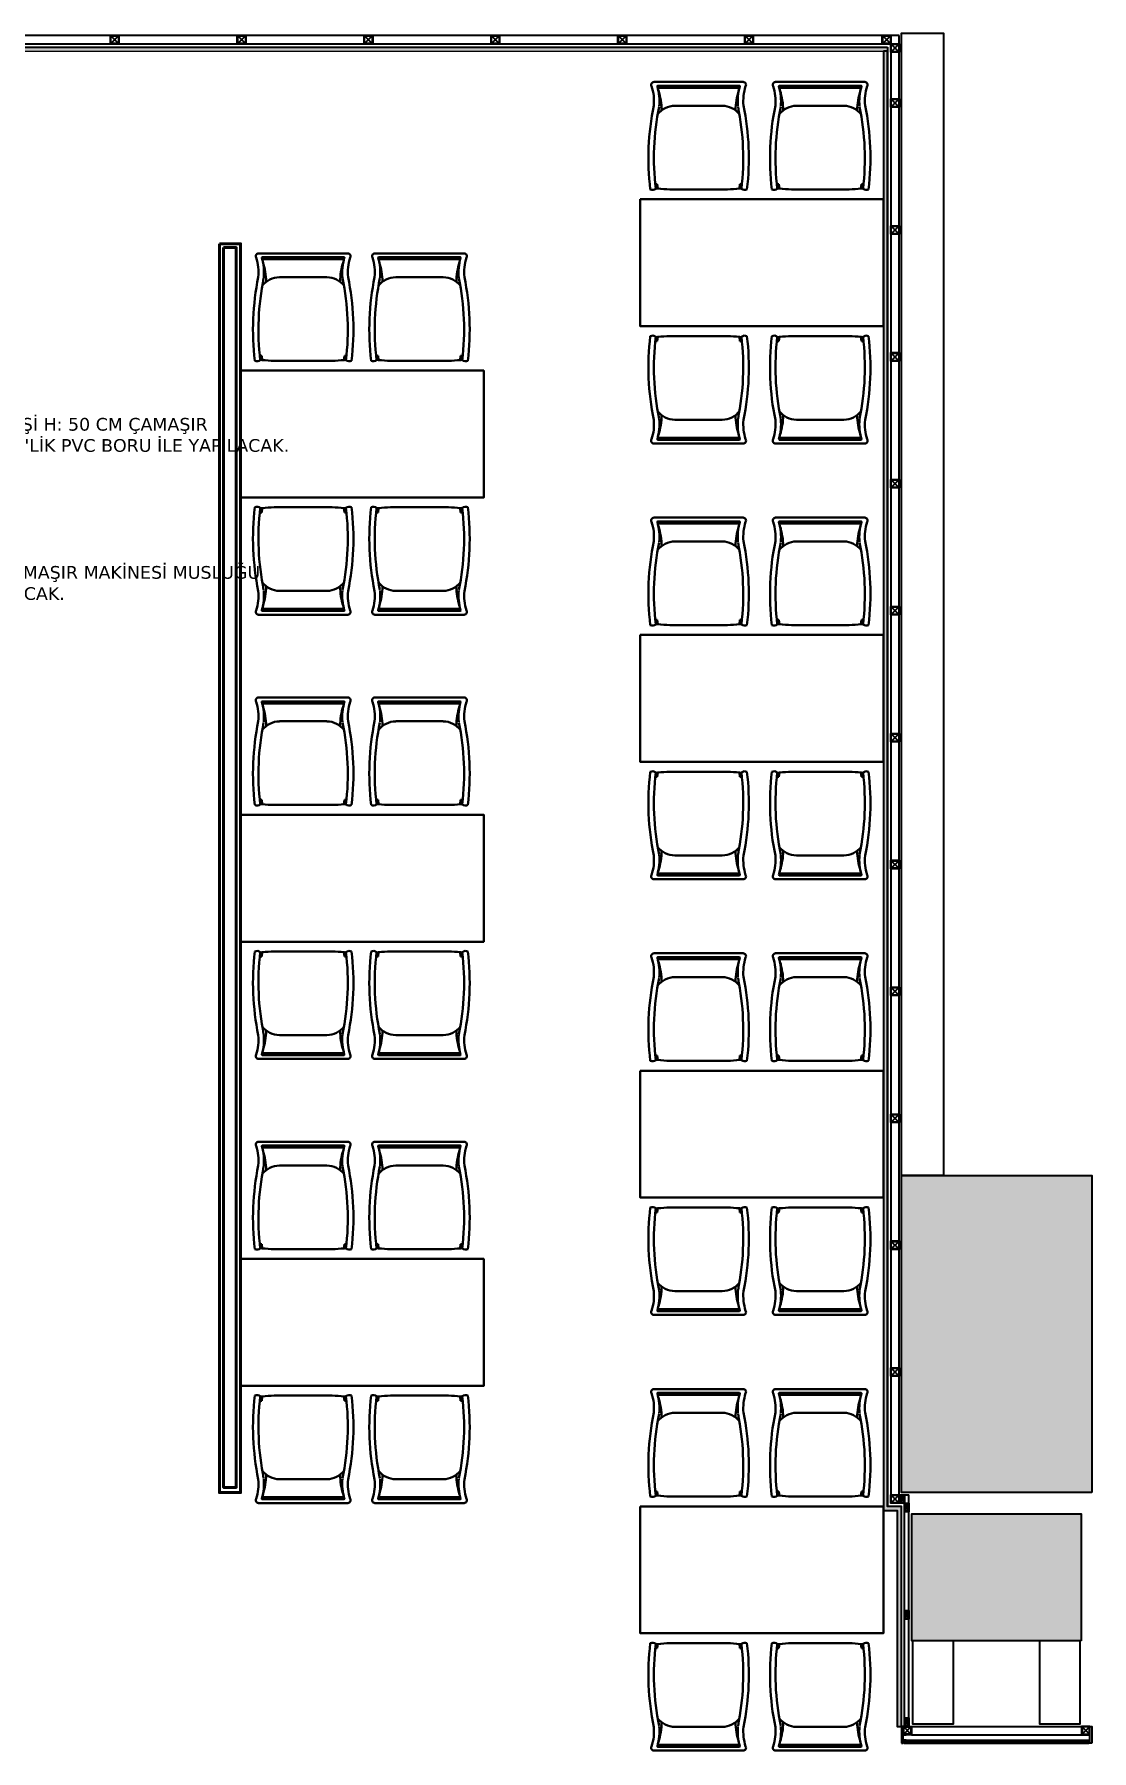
# Model space of a CAD drawing. Header units: millimetres. Extents: x 226371 to 229337, y -157032 to -153287.
# Drawn here: x 228650 to 229150, y -154886 to -154074 of the extents above; entities that cross this region are included whole.
import ezdxf

# ---------------------------------------------------------------- set-up
doc = ezdxf.new("R2010")
doc.units = ezdxf.units.MM
for name, color, linetype in [('Alçıpan Duvar', 1, 'Continuous'), ('ceco.net 148', 7, 'Continuous'), ('Duvar Beton Görünümlü', 149, 'Continuous'), ('PROFİL', 252, 'Continuous'), ('XREF-interior-00$0$ASOS-CLADDING-SHOPFRONT', 5, 'Continuous'), ('XREF-interior-00$0$ASOS-ELEV-HEVY', 4, 'Continuous'), ('XREF-interior-00$0$ASOS-ELEV-MEDI', 6, 'Continuous'), ('XREF-interior-00$0$ASOS-WALL-FULL', 4, 'Continuous'), ('XREF-structure-00$0$ASOS-HATCH', 8, 'Continuous'), ('XREF-structure-00$0$ASOS-STRC-CNCRT', 2, 'Continuous')]:
    doc.layers.add(name, color=color, linetype=linetype)
for name, color, linetype, lineweight in [('Duvar Taş Kaplama', 23, 'Continuous', 13), ('s.Kesit', 167, 'Continuous', 40), ('s.Tefriş', 27, 'Continuous', 30)]:
    doc.layers.add(name, color=color, linetype=linetype, lineweight=lineweight)
doc.styles.get("Standard").update_dxf_attribs({"font": 'arial.ttf'})

# ---------------------------------------------------------------- blocks, each defined once
blk = doc.blocks.new('rtherterhr')
at = {"layer": 's.Tefriş'}
for p, q in [((-184.2, -678.3), (-193.7, -678.3)), ((-184.2, -678.3), (-193.3, -674)), ((-182.4, -658.9), (-184.2, -678.3)), ((-128.3, -655.3), (1.8, -655.3)), ((1.8, -655.3), (131.8, -655.3)), ((185.3, -658.9), (187.1, -678.3)), ((187.1, -678.3), (196.2, -674)), ((187.1, -678.3), (196.7, -678.3)), ((1.5, -1032), (-105.3, -1032)), ((1.5, -1032), (108.2, -1032)), ((202.7, -1139.1), (-199.1, -1139.1)), ((1.5, -1122), (-182.3, -1122)), ((1.5, -1113), (-182, -1113)), ((1.5, -1113.9), (-182, -1113.9)), ((1.5, -1113), (184.9, -1113)), ((1.5, -1113.9), (184.9, -1113.9)), ((1.5, -1122), (185.2, -1122))]:
    blk.add_line(p, q, dxfattribs=at)
for centre, radius, start, end in [((956.4, -795.9), 1180.7, 173.16375, 191.56433), ((-205.9, -675.1), 22.2, 49.52362, 116.80387), ((954.7, -795.7), 1154.4, 173.16375, 191.56433), ((-186.1, -647.5), 12, 243.4625, 288.24639), ((-186.1, -647.5), 12, 243.4625, 288.24639), ((-123.5, -1136.2), 480.9, 90.56992, 97.02957), ((127, -1136.2), 480.9, 82.97043, 89.43008), ((-951.8, -795.7), 1154.4, 348.43567, 6.83625), ((189.1, -647.5), 12, 251.75361, 296.5375), ((189.7, -647.5), 12, 251.75361, 296.5375), ((209.4, -675.1), 22.2, 63.19613, 130.47638), ((-952.8, -795.9), 1180.7, 348.43567, 6.83625), ((-104.4, -934.1), 97.8, 216.80733, 269.48361), ((107.4, -934.1), 97.8, 270.51639, 323.19267), ((-416, -1053.1), 216.6, 342.03388, 5.44867), ((-415.7, -1052.5), 240.9, 344.03742, 5.44867), ((-482.1, -1004.7), 317.3, 342.43591, 358.84091), ((485.1, -1004.7), 317.3, 181.15909, 197.56409), ((418.6, -1052.5), 240.9, 174.55133, 195.96258), ((419.5, -1053.1), 216.6, 174.55133, 197.96612), ((-199.2, -1126.5), 12.6, 148.50007, 270.17078), ((-181.8, -1119.7), 2.42, 158.62583, 259.65504), ((-181.9, -1113.1), 0.725, 162.47915, 272.62383), ((-182.1, -1112.6), 0.433, 170.77976, 288.2285), ((184.8, -1113.1), 0.725, 267.37617, 17.52085), ((185, -1112.6), 0.433, 251.7715, 9.22024), ((184.8, -1119.7), 2.42, 280.34496, 21.37417), ((202.7, -1126.5), 12.6, 269.82922, 31.49993)]:
    blk.add_arc(centre, radius, start, end, dxfattribs=at)

msp = doc.modelspace()

# ---------------------------------------------------------------- hatches: boundary and pattern name
at = {"layer": 'Duvar Beton Görünümlü'}
h = msp.add_hatch(color=256, dxfattribs=at)
h.dxf.hatch_style = 1
h.paths.add_polyline_path([(229051.14, -154082.26), (229051.14, -154772.26), (229057.64, -154772.26), (229057.64, -154874.26), (229059.64, -154874.26), (229059.64, -154770.26), (229053.14, -154770.26), (229053.14, -154082.26)])
at = {"layer": 'Duvar Taş Kaplama'}
h = msp.add_hatch(color=256, dxfattribs=at)
h.dxf.hatch_style = 1
h.paths.add_polyline_path([(229053.14, -154082.26), (229053.14, -154080.26), (228387.14, -154080.26), (228387.14, -154082.26)])
at = {"layer": 'XREF-structure-00$0$ASOS-HATCH'}
h = msp.add_hatch(color=256, dxfattribs=at)
h.dxf.hatch_style = 1
h.paths.add_polyline_path([(229149.64, -154763.76), (229059.64, -154763.76), (229059.64, -154613.76), (229149.64, -154613.76)])
h = msp.add_hatch(color=256, dxfattribs=at)
h.dxf.hatch_style = 1
h.paths.add_polyline_path([(229144.64, -154833.76), (229064.64, -154833.76), (229064.64, -154773.76), (229144.64, -154773.76)])

# ---------------------------------------------------------------- linework, layer by layer
at = {"layer": 'Alçıpan Duvar'}
for p, q in [((228385.64, -154078.76), (229054.64, -154078.76)), ((229054.64, -154078.76), (229054.64, -154768.76)), ((228387.14, -154080.26), (229053.14, -154080.26)), ((229053.14, -154080.26), (229053.14, -154770.26)), ((229061.14, -154768.76), (229054.64, -154768.76)), ((229061.14, -154874.26), (229061.14, -154768.76)), ((229059.64, -154770.26), (229053.14, -154770.26)), ((229059.64, -154874.26), (229059.64, -154770.26))]:
    msp.add_line(p, q, dxfattribs=at)
at = {"layer": 'Duvar Beton Görünümlü'}
msp.add_lwpolyline([(229051.14, -154082.26), (229051.14, -154772.26), (229057.64, -154772.26), (229057.64, -154874.26), (229059.64, -154874.26), (229059.64, -154770.26), (229053.14, -154770.26), (229053.14, -154082.26), (229051.14, -154082.26)], dxfattribs=at)
at = {"layer": 'Duvar Taş Kaplama'}
msp.add_lwpolyline([(228387.14, -154082.26), (229053.14, -154082.26), (229053.14, -154080.26), (228387.14, -154080.26)], close=True, dxfattribs=at)
at = {"layer": 'PROFİL'}
for p, q in [((229058.64, -154074.76), (228180.64, -154074.76)), ((228685.84, -154074.96), (228689.44, -154078.56)), ((228685.84, -154078.56), (228689.44, -154074.96)), ((228745.84, -154074.96), (228749.44, -154078.56)), ((228745.84, -154078.56), (228749.44, -154074.96)), ((228805.84, -154074.96), (228809.44, -154078.56)), ((228805.84, -154078.56), (228809.44, -154074.96)), ((228865.84, -154074.96), (228869.44, -154078.56)), ((228865.84, -154078.56), (228869.44, -154074.96)), ((228925.84, -154074.96), (228929.44, -154078.56)), ((228925.84, -154078.56), (228929.44, -154074.96)), ((228985.84, -154074.96), (228989.44, -154078.56)), ((228985.84, -154078.56), (228989.44, -154074.96)), ((229050.84, -154074.96), (229054.44, -154078.56)), ((229050.84, -154078.56), (229054.44, -154074.96)), ((229054.84, -154078.96), (229058.44, -154082.56)), ((229054.84, -154082.56), (229058.44, -154078.96)), ((229058.64, -154764.76), (229058.64, -154074.76)), ((229054.84, -154104.96), (229058.44, -154108.56)), ((229054.84, -154108.56), (229058.44, -154104.96)), ((229054.84, -154164.96), (229058.44, -154168.56)), ((229054.84, -154168.56), (229058.44, -154164.96)), ((229054.84, -154224.96), (229058.44, -154228.56)), ((229054.84, -154228.56), (229058.44, -154224.96)), ((229054.84, -154284.96), (229058.44, -154288.56)), ((229054.84, -154288.56), (229058.44, -154284.96)), ((229054.84, -154344.96), (229058.44, -154348.56)), ((229054.84, -154348.56), (229058.44, -154344.96)), ((229054.84, -154404.96), (229058.44, -154408.56)), ((229054.84, -154408.56), (229058.44, -154404.96)), ((229054.84, -154464.96), (229058.44, -154468.56)), ((229054.84, -154468.56), (229058.44, -154464.96)), ((229054.84, -154524.96), (229058.44, -154528.56)), ((229054.84, -154528.56), (229058.44, -154524.96)), ((229054.84, -154584.96), (229058.44, -154588.56)), ((229054.84, -154588.56), (229058.44, -154584.96)), ((229054.84, -154644.96), (229058.44, -154648.56)), ((229054.84, -154648.56), (229058.44, -154644.96)), ((229054.84, -154704.96), (229058.44, -154708.56)), ((229054.84, -154708.56), (229058.44, -154704.96)), ((229054.84, -154764.96), (229058.44, -154768.56)), ((229054.84, -154768.56), (229058.44, -154764.96)), ((229058.64, -154764.76), (229063.14, -154764.76)), ((229059.34, -154764.96), (229060.94, -154768.56)), ((229059.34, -154768.56), (229060.94, -154764.96)), ((229061.34, -154768.96), (229062.94, -154772.56)), ((229061.34, -154772.56), (229062.94, -154768.96)), ((229063.14, -154874.26), (229063.14, -154764.76)), ((229061.34, -154819.71), (229062.94, -154823.31)), ((229061.34, -154823.31), (229062.94, -154819.71)), ((229061.34, -154870.46), (229062.94, -154874.06)), ((229061.34, -154874.06), (229062.94, -154870.46))]:
    msp.add_line(p, q, dxfattribs=at)
for points in [[(228685.64, -154074.76), (228689.64, -154074.76), (228689.64, -154078.76), (228685.64, -154078.76)], [(228685.84, -154074.96), (228689.44, -154074.96), (228689.44, -154078.56), (228685.84, -154078.56)], [(228745.64, -154074.76), (228749.64, -154074.76), (228749.64, -154078.76), (228745.64, -154078.76)], [(228745.84, -154074.96), (228749.44, -154074.96), (228749.44, -154078.56), (228745.84, -154078.56)], [(228805.64, -154074.76), (228809.64, -154074.76), (228809.64, -154078.76), (228805.64, -154078.76)], [(228805.84, -154074.96), (228809.44, -154074.96), (228809.44, -154078.56), (228805.84, -154078.56)], [(228865.64, -154074.76), (228869.64, -154074.76), (228869.64, -154078.76), (228865.64, -154078.76)], [(228865.84, -154074.96), (228869.44, -154074.96), (228869.44, -154078.56), (228865.84, -154078.56)], [(228925.64, -154074.76), (228929.64, -154074.76), (228929.64, -154078.76), (228925.64, -154078.76)], [(228925.84, -154074.96), (228929.44, -154074.96), (228929.44, -154078.56), (228925.84, -154078.56)], [(228985.64, -154074.76), (228989.64, -154074.76), (228989.64, -154078.76), (228985.64, -154078.76)], [(228985.84, -154074.96), (228989.44, -154074.96), (228989.44, -154078.56), (228985.84, -154078.56)], [(229050.64, -154074.76), (229054.64, -154074.76), (229054.64, -154078.76), (229050.64, -154078.76)], [(229050.84, -154074.96), (229054.44, -154074.96), (229054.44, -154078.56), (229050.84, -154078.56)], [(229054.64, -154078.76), (229058.64, -154078.76), (229058.64, -154082.76), (229054.64, -154082.76)], [(229054.84, -154078.96), (229058.44, -154078.96), (229058.44, -154082.56), (229054.84, -154082.56)], [(229054.64, -154104.76), (229058.64, -154104.76), (229058.64, -154108.76), (229054.64, -154108.76)], [(229054.84, -154104.96), (229058.44, -154104.96), (229058.44, -154108.56), (229054.84, -154108.56)], [(229054.64, -154164.76), (229058.64, -154164.76), (229058.64, -154168.76), (229054.64, -154168.76)], [(229054.84, -154164.96), (229058.44, -154164.96), (229058.44, -154168.56), (229054.84, -154168.56)], [(229054.64, -154224.76), (229058.64, -154224.76), (229058.64, -154228.76), (229054.64, -154228.76)], [(229054.84, -154224.96), (229058.44, -154224.96), (229058.44, -154228.56), (229054.84, -154228.56)], [(229054.64, -154284.76), (229058.64, -154284.76), (229058.64, -154288.76), (229054.64, -154288.76)], [(229054.84, -154284.96), (229058.44, -154284.96), (229058.44, -154288.56), (229054.84, -154288.56)], [(229054.64, -154344.76), (229058.64, -154344.76), (229058.64, -154348.76), (229054.64, -154348.76)], [(229054.84, -154344.96), (229058.44, -154344.96), (229058.44, -154348.56), (229054.84, -154348.56)], [(229054.64, -154404.76), (229058.64, -154404.76), (229058.64, -154408.76), (229054.64, -154408.76)], [(229054.84, -154404.96), (229058.44, -154404.96), (229058.44, -154408.56), (229054.84, -154408.56)], [(229054.64, -154464.76), (229058.64, -154464.76), (229058.64, -154468.76), (229054.64, -154468.76)], [(229054.84, -154464.96), (229058.44, -154464.96), (229058.44, -154468.56), (229054.84, -154468.56)], [(229054.64, -154524.76), (229058.64, -154524.76), (229058.64, -154528.76), (229054.64, -154528.76)], [(229054.84, -154524.96), (229058.44, -154524.96), (229058.44, -154528.56), (229054.84, -154528.56)], [(229054.64, -154584.76), (229058.64, -154584.76), (229058.64, -154588.76), (229054.64, -154588.76)], [(229054.84, -154584.96), (229058.44, -154584.96), (229058.44, -154588.56), (229054.84, -154588.56)], [(229054.64, -154644.76), (229058.64, -154644.76), (229058.64, -154648.76), (229054.64, -154648.76)], [(229054.84, -154644.96), (229058.44, -154644.96), (229058.44, -154648.56), (229054.84, -154648.56)], [(229054.64, -154704.76), (229058.64, -154704.76), (229058.64, -154708.76), (229054.64, -154708.76)], [(229054.84, -154704.96), (229058.44, -154704.96), (229058.44, -154708.56), (229054.84, -154708.56)], [(229054.64, -154764.76), (229058.64, -154764.76), (229058.64, -154768.76), (229054.64, -154768.76)], [(229054.84, -154764.96), (229058.44, -154764.96), (229058.44, -154768.56), (229054.84, -154768.56)], [(229059.14, -154764.76), (229061.14, -154764.76), (229061.14, -154768.76), (229059.14, -154768.76)], [(229059.34, -154764.96), (229060.94, -154764.96), (229060.94, -154768.56), (229059.34, -154768.56)], [(229061.14, -154768.76), (229063.14, -154768.76), (229063.14, -154772.76), (229061.14, -154772.76)], [(229061.34, -154768.96), (229062.94, -154768.96), (229062.94, -154772.56), (229061.34, -154772.56)], [(229061.14, -154819.51), (229063.14, -154819.51), (229063.14, -154823.51), (229061.14, -154823.51)], [(229061.34, -154819.71), (229062.94, -154819.71), (229062.94, -154823.31), (229061.34, -154823.31)], [(229061.14, -154870.26), (229063.14, -154870.26), (229063.14, -154874.26), (229061.14, -154874.26)], [(229061.34, -154870.46), (229062.94, -154870.46), (229062.94, -154874.06), (229061.34, -154874.06)]]:
    msp.add_lwpolyline(points, close=True, dxfattribs=at)
at = {"layer": 's.Kesit'}
for points in [[(228737.14, -154173.26), (228747.14, -154173.26), (228747.14, -154763.76), (228737.14, -154763.76)], [(228739.14, -154175.12), (228745.14, -154175.12), (228745.14, -154761.29), (228739.14, -154761.29)]]:
    msp.add_lwpolyline(points, close=True, dxfattribs=at)
at = {"layer": 's.Tefriş'}
for points in [[(228936.14, -154152.26), (229051.14, -154152.26), (229051.14, -154212.26), (228936.14, -154212.26)], [(228936.14, -154358.26), (229051.14, -154358.26), (229051.14, -154418.26), (228936.14, -154418.26)], [(228936.14, -154564.26), (229051.14, -154564.26), (229051.14, -154624.26), (228936.14, -154624.26)], [(228936.14, -154770.26), (229051.14, -154770.26), (229051.14, -154830.26), (228936.14, -154830.26)]]:
    msp.add_lwpolyline(points, close=True, dxfattribs=at)
for points in [[(228802.14, -154293.26), (228747.14, -154293.26), (228747.14, -154233.26), (228802.14, -154233.26)], [(228802.14, -154233.26), (228862.14, -154233.26), (228862.14, -154293.26), (228802.14, -154293.26)], [(228802.14, -154503.26), (228747.14, -154503.26), (228747.14, -154443.26), (228802.14, -154443.26)], [(228802.14, -154443.26), (228862.14, -154443.26), (228862.14, -154503.26), (228802.14, -154503.26)], [(228802.14, -154713.27), (228747.14, -154713.27), (228747.14, -154653.27), (228802.14, -154653.27)], [(228802.14, -154653.27), (228862.14, -154653.27), (228862.14, -154713.27), (228802.14, -154713.27)]]:
    msp.add_lwpolyline(points, dxfattribs=at)
at = {"layer": 'XREF-interior-00$0$ASOS-CLADDING-SHOPFRONT'}
msp.add_line((229064.44, -154880.76), (229144.64, -154880.76), dxfattribs=at)
msp.add_lwpolyline([(229060.94, -154880.76), (229148.34, -154880.76), (229148.34, -154881.76), (229060.94, -154881.76)], close=True, dxfattribs=at)
msp.add_lwpolyline([(229060.94, -154882.26), (229148.34, -154882.26), (229148.34, -154881.76), (229060.94, -154881.76), (229060.94, -154882.26)], dxfattribs=at)
at = {"layer": 'XREF-interior-00$0$ASOS-ELEV-HEVY'}
for points in [[(229059.64, -154882.26), (229060.44, -154882.26), (229060.44, -154874.26), (229059.64, -154874.26)], [(229149.64, -154882.26), (229148.84, -154882.26), (229148.84, -154874.26), (229149.64, -154874.26)]]:
    msp.add_lwpolyline(points, close=True, dxfattribs=at)
at = {"layer": 'XREF-interior-00$0$ASOS-ELEV-MEDI'}
for p, q in [((229064.44, -154874.26), (229144.64, -154874.26)), ((229064.44, -154878.26), (229144.64, -154878.26))]:
    msp.add_line(p, q, dxfattribs=at)
for points in [[(229060.44, -154878.26), (229060.44, -154874.26), (229064.44, -154874.26), (229064.44, -154878.26), (229060.44, -154878.26)], [(229148.84, -154878.26), (229148.84, -154874.26), (229144.84, -154874.26), (229144.84, -154878.26), (229148.84, -154878.26)], [(229148.84, -154878.26), (229148.84, -154874.26), (229144.84, -154874.26), (229144.84, -154878.26), (229148.84, -154878.26)], [(229061.94, -154880.76), (229060.44, -154880.76), (229060.44, -154878.26), (229061.94, -154878.26)], [(229147.34, -154880.76), (229148.84, -154880.76), (229148.84, -154878.26), (229147.34, -154878.26)]]:
    msp.add_lwpolyline(points, dxfattribs=at)
at = {"layer": 'XREF-interior-00$0$ASOS-ELEV-MEDI', "elevation": 0}
for points in [[(229060.74, -154874.56), (229064.14, -154877.96)], [(229064.14, -154874.56), (229060.74, -154877.96)], [(229148.54, -154874.56), (229145.14, -154877.96)], [(229145.14, -154874.56), (229148.54, -154877.96)], [(229148.54, -154874.56), (229145.14, -154877.96)], [(229145.14, -154874.56), (229148.54, -154877.96)]]:
    msp.add_lwpolyline(points, dxfattribs=at)
for points in [[(229060.74, -154877.96), (229060.74, -154874.56), (229064.14, -154874.56), (229064.14, -154877.96)], [(229148.54, -154877.96), (229148.54, -154874.56), (229145.14, -154874.56), (229145.14, -154877.96)], [(229148.54, -154877.96), (229148.54, -154874.56), (229145.14, -154874.56), (229145.14, -154877.96)]]:
    msp.add_lwpolyline(points, close=True, dxfattribs=at)
at = {"layer": 'XREF-interior-00$0$ASOS-WALL-FULL'}
msp.add_lwpolyline([(229079.64, -154613.76), (229059.64, -154613.76), (229059.64, -154073.76), (229079.64, -154073.76)], close=True, dxfattribs=at)
for points in [[(229084.17, -154833.76), (229084.17, -154873.29), (229065.11, -154873.29), (229065.11, -154833.76)], [(229144.11, -154833.76), (229144.11, -154873.29), (229125.05, -154873.29), (229125.05, -154833.76)]]:
    msp.add_lwpolyline(points, dxfattribs=at)
at = {"layer": 'XREF-structure-00$0$ASOS-STRC-CNCRT'}
msp.add_lwpolyline([(229149.64, -154763.76), (229059.64, -154763.76), (229059.64, -154613.76), (229149.64, -154613.76), (229149.64, -154763.76)], close=True, dxfattribs=at)
at = {"layer": 'XREF-structure-00$0$ASOS-STRC-CNCRT', "flags": 128}
msp.add_lwpolyline([(229144.64, -154833.76), (229064.64, -154833.76), (229064.64, -154773.76), (229144.64, -154773.76)], close=True, dxfattribs=at)

# ---------------------------------------------------------------- block references
at = {"layer": 'ceco.net 148', "xscale": -0.1050000000104774, "yscale": 0.1050000000104774, "zscale": 0.105, "rotation": 180}
for p in [(228963.59, -154216.37), (229021.1, -154216.37), (228776.6, -154297.43), (228831.6, -154297.43), (228963.59, -154422.37), (229021.1, -154422.37), (228776.6, -154507.44), (228831.6, -154507.44), (228963.59, -154628.37), (229021.1, -154628.37), (228776.6, -154717.44), (228831.6, -154717.44), (228963.59, -154834.37), (229021.1, -154834.37)]:
    msp.add_blockref('rtherterhr', p, dxfattribs=at)
at = {"layer": 'ceco.net 148', "xscale": 0.1050000000104774, "yscale": 0.1050000000104774, "zscale": 0.1050000000000182}
for p in [(228963.59, -154148.15), (229021.1, -154148.15), (228776.6, -154229.08), (228831.6, -154229.08), (228963.59, -154354.15), (229021.1, -154354.15), (228776.6, -154439.09), (228831.6, -154439.09), (228963.59, -154560.15), (229021.1, -154560.15), (228776.6, -154649.09), (228831.6, -154649.09), (228963.59, -154766.15), (229021.1, -154766.15)]:
    msp.add_blockref('rtherterhr', p, dxfattribs=at)

# ---------------------------------------------------------------- texts
at = {"insert": (228393.17, -154222.3), "char_height": 10, "width": 377.8262, "attachment_point": 1}
msp.add_mtext("{\\fVerdana|b0|i0|c162|p34;\\C5;SU TESİSATI\\P\\P\\H0.6x;S 1 - 1000 TABAN BULAŞIK YIKAMA MAKİNESİ, TEMİZ SU GİRİŞİ H: 50 CM ÇAMAŞIR MAKİNESİ MUSLUĞU TAKILACAK,  TAHLİYE ZEMİNE SIFIR  ø50'LİK PVC BORU İLE YAPILACAK.\\P\\PS 2 -TEK KÜVEYLİ EVYE  SICAK VE SOĞUK SU GİRİŞİ H:50 \\PTAHLİYE ZEMİNE SIFIR  ø50'LİK PVC BORU İLE YAPILACAK.\\P\\P\\PS 3 - KONVEKSİYONEL FIRIN    TEMİZ SU GİRİŞİ H: 120 CM ÇAMAŞIR MAKİNESİ MUSLUĞU TAKILACAK. TAHLİYE H: 50 CM  ø50'LİK PVC BORU İLE YAPILACAK.}", dxfattribs=at)

doc.saveas('drawing.dxf')
